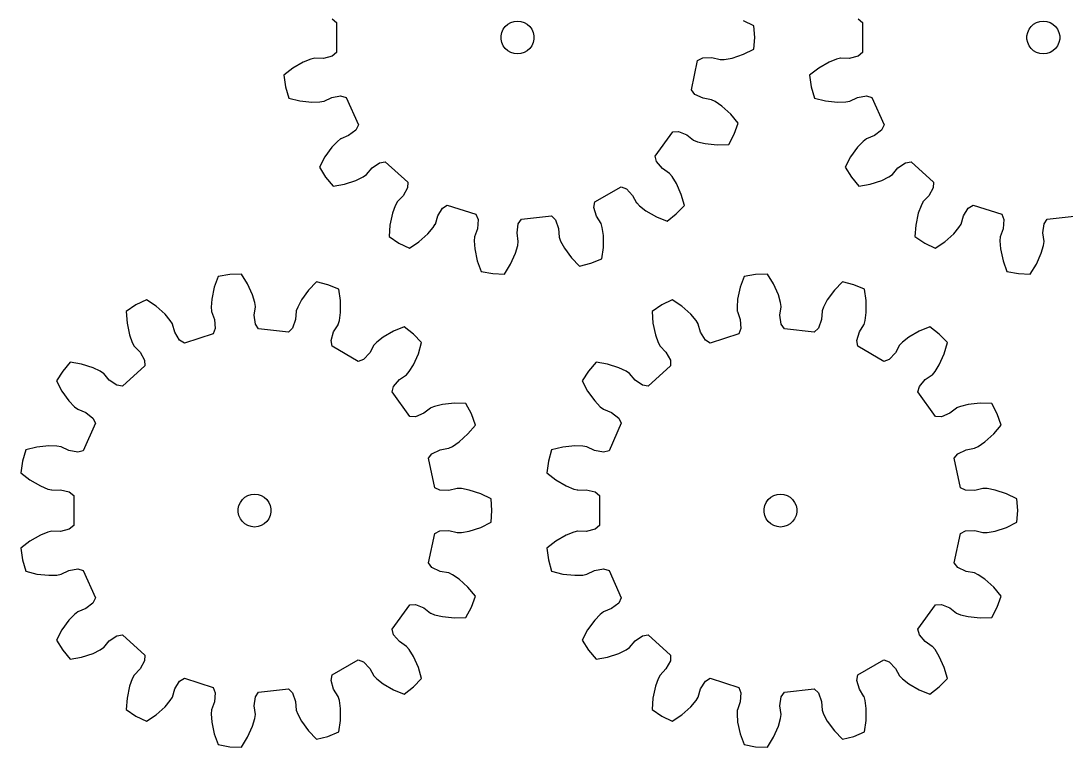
# Model space of a CAD drawing. Extents: x 0 to 187, y 0 to 216.
# Drawn here: x 0 to 95.3, y 0 to 66.2 of the extents above; entities that cross this region are included whole.
import ezdxf

# ---------------------------------------------------------------- set-up
doc = ezdxf.new("R2010")
doc.units = 0

msp = doc.modelspace()

# ---------------------------------------------------------------- linework, layer by layer
for p, q in [((28.4, 66.398), (28.802, 66.067)), ((28.802, 66.067), (28.802, 63.316)), ((44.189, 65.695), (44.422, 65.905)), ((44.422, 65.905), (44.694, 66.062)), ((44.694, 66.062), (44.992, 66.159)), ((44.992, 66.159), (45.304, 66.192)), ((45.304, 66.192), (45.616, 66.159)), ((45.616, 66.159), (45.914, 66.062)), ((45.914, 66.062), (46.186, 65.905)), ((46.186, 65.905), (46.419, 65.695)), ((66.874, 65.759), (65.93, 66.221)), ((76.366, 66.398), (76.768, 66.067)), ((76.768, 66.067), (76.768, 63.316)), ((92.155, 65.695), (92.388, 65.905)), ((92.388, 65.905), (92.66, 66.062)), ((92.66, 66.062), (92.958, 66.159)), ((92.958, 66.159), (93.27, 66.192)), ((93.27, 66.192), (93.582, 66.159)), ((93.582, 66.159), (93.88, 66.062)), ((93.88, 66.062), (94.152, 65.905)), ((94.152, 65.905), (94.385, 65.695)), ((43.812, 64.848), (43.877, 65.155)), ((43.812, 64.535), (43.812, 64.848)), ((43.877, 65.155), (44.005, 65.442)), ((44.005, 65.442), (44.189, 65.695)), ((46.419, 65.695), (46.603, 65.442)), ((46.603, 65.442), (46.731, 65.155)), ((46.731, 65.155), (46.796, 64.848)), ((46.796, 64.848), (46.796, 64.535)), ((66.949, 64.692), (66.874, 65.759)), ((91.778, 64.848), (91.844, 65.155)), ((91.778, 64.535), (91.778, 64.848)), ((91.844, 65.155), (91.971, 65.442)), ((91.971, 65.442), (92.155, 65.695)), ((94.385, 65.695), (94.569, 65.442)), ((94.569, 65.442), (94.697, 65.155)), ((94.697, 65.155), (94.762, 64.848)), ((94.762, 64.848), (94.762, 64.535)), ((43.877, 64.228), (43.812, 64.535)), ((44.005, 63.942), (43.877, 64.228)), ((44.189, 63.688), (44.005, 63.942)), ((46.603, 63.942), (46.419, 63.688)), ((46.731, 64.228), (46.603, 63.942)), ((46.796, 64.535), (46.731, 64.228)), ((66.874, 63.624), (66.949, 64.692)), ((91.844, 64.228), (91.778, 64.535)), ((91.971, 63.942), (91.844, 64.228)), ((92.155, 63.688), (91.971, 63.942)), ((94.569, 63.942), (94.385, 63.688)), ((94.697, 64.228), (94.569, 63.942)), ((94.762, 64.535), (94.697, 64.228)), ((28.4, 62.985), (27.592, 62.791)), ((28.802, 63.316), (28.4, 62.985)), ((44.422, 63.478), (44.189, 63.688)), ((44.694, 63.321), (44.422, 63.478)), ((44.992, 63.224), (44.694, 63.321)), ((45.304, 63.192), (44.992, 63.224)), ((45.616, 63.224), (45.304, 63.192)), ((45.914, 63.321), (45.616, 63.224)), ((46.186, 63.478), (45.914, 63.321)), ((46.419, 63.688), (46.186, 63.478)), ((64.886, 62.822), (65.93, 63.162)), ((65.93, 63.162), (66.874, 63.624)), ((76.366, 62.985), (75.558, 62.791)), ((76.768, 63.316), (76.366, 62.985)), ((92.388, 63.478), (92.155, 63.688)), ((92.66, 63.321), (92.388, 63.478)), ((92.958, 63.224), (92.66, 63.321)), ((93.27, 63.192), (92.958, 63.224)), ((93.582, 63.224), (93.27, 63.192)), ((93.88, 63.321), (93.582, 63.224)), ((94.152, 63.478), (93.88, 63.321)), ((94.385, 63.688), (94.152, 63.478)), ((25.761, 62.449), (24.811, 61.899)), ((26.443, 62.725), (25.761, 62.449)), ((26.806, 62.816), (26.443, 62.725)), ((26.818, 62.817), (26.806, 62.816)), ((27.592, 62.791), (26.818, 62.817)), ((61.16, 59.915), (61.732, 62.606)), ((61.732, 62.606), (62.194, 62.846)), ((62.194, 62.846), (63.024, 62.868)), ((63.024, 62.868), (63.776, 62.681)), ((63.776, 62.681), (63.788, 62.68)), ((63.788, 62.68), (64.162, 62.693)), ((64.162, 62.693), (64.886, 62.822)), ((73.727, 62.449), (72.777, 61.899)), ((74.409, 62.725), (73.727, 62.449)), ((74.772, 62.816), (74.409, 62.725)), ((74.784, 62.817), (74.772, 62.816)), ((75.558, 62.791), (74.784, 62.817)), ((24.811, 61.899), (23.983, 61.251)), ((23.983, 61.251), (24.132, 60.191)), ((72.777, 61.899), (71.949, 61.251)), ((71.949, 61.251), (72.098, 60.191)), ((24.132, 60.191), (24.427, 59.163)), ((72.098, 60.191), (72.393, 59.163)), ((24.427, 59.163), (25.447, 58.907)), ((27.654, 58.885), (28.35, 59.224)), ((28.35, 59.224), (29.167, 59.375)), ((29.167, 59.375), (29.669, 59.236)), ((29.669, 59.236), (30.788, 56.723)), ((61.484, 59.508), (61.16, 59.915)), ((62.234, 59.15), (61.484, 59.508)), ((62.997, 59.015), (62.234, 59.15)), ((72.393, 59.163), (73.413, 58.907)), ((75.62, 58.885), (76.316, 59.224)), ((76.316, 59.224), (77.133, 59.375)), ((77.133, 59.375), (77.635, 59.236)), ((77.635, 59.236), (78.754, 56.723)), ((25.447, 58.907), (26.538, 58.791)), ((26.538, 58.791), (27.274, 58.816)), ((27.274, 58.816), (27.642, 58.881)), ((27.642, 58.881), (27.654, 58.885)), ((63.008, 59.011), (62.997, 59.015)), ((63.344, 58.847), (63.008, 59.011)), ((63.954, 58.435), (63.344, 58.847)), ((64.769, 57.7), (63.954, 58.435)), ((73.413, 58.907), (74.505, 58.791)), ((74.505, 58.791), (75.24, 58.816)), ((75.24, 58.816), (75.608, 58.881)), ((75.608, 58.881), (75.62, 58.885)), ((65.444, 56.893), (64.769, 57.7)), ((30.555, 56.257), (29.896, 55.751)), ((30.788, 56.723), (30.555, 56.257)), ((65.078, 55.888), (65.444, 56.893)), ((78.521, 56.257), (77.862, 55.751)), ((78.754, 56.723), (78.521, 56.257)), ((29.168, 55.454), (28.873, 55.224)), ((29.178, 55.46), (29.168, 55.454)), ((29.896, 55.751), (29.178, 55.46)), ((57.846, 53.879), (59.463, 56.105)), ((59.463, 56.105), (59.983, 56.136)), ((59.983, 56.136), (60.751, 55.818)), ((60.751, 55.818), (61.362, 55.342)), ((61.362, 55.342), (61.372, 55.336)), ((61.372, 55.336), (61.719, 55.196)), ((64.575, 54.943), (65.078, 55.888)), ((77.134, 55.454), (76.839, 55.224)), ((77.144, 55.46), (77.134, 55.454)), ((77.862, 55.751), (77.144, 55.46)), ((28.363, 54.694), (27.719, 53.805)), ((28.873, 55.224), (28.363, 54.694)), ((61.719, 55.196), (62.433, 55.019)), ((62.433, 55.019), (63.524, 54.905)), ((63.524, 54.905), (64.575, 54.943)), ((76.329, 54.694), (75.685, 53.805)), ((76.839, 55.224), (76.329, 54.694)), ((27.719, 53.805), (27.226, 52.876)), ((57.977, 53.375), (57.846, 53.879)), ((75.685, 53.805), (75.192, 52.876)), ((27.226, 52.876), (27.793, 51.969)), ((31.541, 52.208), (32.04, 52.801)), ((32.04, 52.801), (32.725, 53.271)), ((32.725, 53.271), (33.24, 53.349)), ((33.24, 53.349), (35.284, 51.508)), ((58.516, 52.743), (57.977, 53.375)), ((59.158, 52.309), (58.516, 52.743)), ((75.192, 52.876), (75.759, 51.969)), ((79.507, 52.208), (80.006, 52.801)), ((80.006, 52.801), (80.691, 53.271)), ((80.691, 53.271), (81.206, 53.349)), ((81.206, 53.349), (83.25, 51.508)), ((27.793, 51.969), (28.481, 51.149)), ((29.517, 51.331), (30.561, 51.669)), ((30.561, 51.669), (31.222, 51.991)), ((31.222, 51.991), (31.532, 52.199)), ((31.532, 52.199), (31.541, 52.208)), ((35.284, 51.508), (35.261, 50.988)), ((59.167, 52.301), (59.158, 52.309)), ((59.407, 52.014), (59.167, 52.301)), ((59.796, 51.39), (59.407, 52.014)), ((75.759, 51.969), (76.447, 51.149)), ((77.483, 51.331), (78.527, 51.669)), ((78.527, 51.669), (79.188, 51.991)), ((79.188, 51.991), (79.498, 52.199)), ((79.498, 52.199), (79.507, 52.208)), ((83.25, 51.508), (83.227, 50.988)), ((28.481, 51.149), (29.517, 51.331)), ((35.261, 50.988), (34.865, 50.257)), ((52.364, 49.712), (54.746, 51.088)), ((54.746, 51.088), (55.234, 50.905)), ((55.234, 50.905), (55.806, 50.303)), ((60.242, 50.387), (59.796, 51.39)), ((76.447, 51.149), (77.483, 51.331)), ((83.227, 50.988), (82.831, 50.257)), ((34.32, 49.689), (34.145, 49.359)), ((34.327, 49.699), (34.32, 49.689)), ((34.865, 50.257), (34.327, 49.699)), ((52.278, 49.199), (52.364, 49.712)), ((55.806, 50.303), (56.17, 49.619)), ((56.17, 49.619), (56.178, 49.609)), ((56.178, 49.609), (56.438, 49.34)), ((60.531, 49.376), (60.242, 50.387)), ((82.286, 49.689), (82.111, 49.359)), ((82.293, 49.699), (82.286, 49.689)), ((82.831, 50.257), (82.293, 49.699)), ((33.894, 48.668), (33.667, 47.594)), ((34.145, 49.359), (33.894, 48.668)), ((38.023, 48.434), (38.458, 49.142)), ((38.458, 49.142), (38.896, 49.422)), ((38.896, 49.422), (41.513, 48.572)), ((52.514, 48.402), (52.278, 49.199)), ((56.438, 49.34), (57.018, 48.888)), ((57.018, 48.888), (57.969, 48.34)), ((59.787, 48.606), (60.531, 49.376)), ((81.86, 48.668), (81.633, 47.594)), ((82.111, 49.359), (81.86, 48.668)), ((85.989, 48.434), (86.424, 49.142)), ((86.424, 49.142), (86.862, 49.422)), ((86.862, 49.422), (89.479, 48.572)), ((37.605, 47.361), (37.804, 47.678)), ((37.804, 47.678), (37.809, 47.689)), ((37.809, 47.689), (38.023, 48.434)), ((41.513, 48.572), (41.703, 48.087)), ((41.703, 48.087), (41.638, 47.259)), ((45.265, 46.878), (45.374, 47.702)), ((45.374, 47.702), (45.661, 48.136)), ((45.661, 48.136), (48.397, 48.424)), ((48.397, 48.424), (48.768, 48.058)), ((48.768, 48.058), (49.046, 47.275)), ((52.924, 47.745), (52.514, 48.402)), ((52.929, 47.734), (52.924, 47.745)), ((53.032, 47.374), (52.929, 47.734)), ((57.969, 48.34), (58.944, 47.947)), ((58.944, 47.947), (59.787, 48.606)), ((85.572, 47.361), (85.77, 47.678)), ((85.77, 47.678), (85.775, 47.689)), ((85.775, 47.689), (85.989, 48.434)), ((89.479, 48.572), (89.669, 48.087)), ((89.669, 48.087), (89.604, 47.259)), ((93.231, 46.878), (93.34, 47.702)), ((93.34, 47.702), (93.627, 48.136)), ((93.627, 48.136), (96.363, 48.424)), ((33.667, 47.594), (33.594, 46.545)), ((36.316, 46.064), (37.132, 46.798)), ((37.132, 46.798), (37.605, 47.361)), ((41.638, 47.259), (41.374, 46.531)), ((45.372, 46.11), (45.265, 46.878)), ((49.046, 47.275), (49.1, 46.502)), ((53.133, 46.645), (53.032, 47.374)), ((81.633, 47.594), (81.56, 46.545)), ((84.282, 46.064), (85.098, 46.798)), ((85.098, 46.798), (85.572, 47.361)), ((89.604, 47.259), (89.34, 46.531)), ((93.338, 46.11), (93.231, 46.878)), ((33.594, 46.545), (34.481, 45.946)), ((34.481, 45.946), (35.443, 45.477)), ((35.443, 45.477), (36.316, 46.064)), ((41.371, 46.519), (41.346, 46.146)), ((41.346, 46.146), (41.398, 45.412)), ((41.374, 46.531), (41.371, 46.519)), ((45.32, 45.728), (45.372, 46.098)), ((45.372, 46.098), (45.372, 46.11)), ((49.1, 46.502), (49.103, 46.49)), ((49.103, 46.49), (49.231, 46.139)), ((49.231, 46.139), (49.577, 45.49)), ((53.132, 45.548), (53.133, 46.645)), ((81.56, 46.545), (82.448, 45.946)), ((82.448, 45.946), (83.409, 45.477)), ((83.409, 45.477), (84.282, 46.064)), ((89.338, 46.519), (89.312, 46.146)), ((89.312, 46.146), (89.364, 45.412)), ((89.34, 46.531), (89.338, 46.519)), ((93.286, 45.728), (93.338, 46.098)), ((93.338, 46.098), (93.338, 46.11)), ((41.398, 45.412), (41.627, 44.339)), ((44.669, 44.019), (45.116, 45.021)), ((45.116, 45.021), (45.32, 45.728)), ((49.577, 45.49), (50.223, 44.603)), ((52.985, 44.507), (53.132, 45.548)), ((89.364, 45.412), (89.593, 44.339)), ((92.635, 44.019), (93.083, 45.021)), ((93.083, 45.021), (93.286, 45.728)), ((41.627, 44.339), (41.988, 43.351)), ((44.111, 43.128), (44.669, 44.019)), ((50.223, 44.603), (50.954, 43.847)), ((50.954, 43.847), (51.993, 44.106)), ((51.993, 44.106), (52.985, 44.507)), ((89.593, 44.339), (89.954, 43.351)), ((92.077, 43.128), (92.635, 44.019)), ((19.058, 43.09), (18.005, 42.905)), ((20.128, 43.128), (19.058, 43.09)), ((20.686, 42.236), (20.128, 43.128)), ((41.988, 43.351), (43.042, 43.165)), ((43.042, 43.165), (44.111, 43.128)), ((67.025, 43.09), (65.971, 42.905)), ((68.094, 43.128), (67.025, 43.09)), ((68.652, 42.236), (68.094, 43.128)), ((89.954, 43.351), (91.008, 43.165)), ((91.008, 43.165), (92.077, 43.128)), ((18.005, 42.905), (17.644, 41.917)), ((21.133, 41.234), (20.686, 42.236)), ((26.971, 42.408), (26.24, 41.653)), ((28.01, 42.15), (26.971, 42.408)), ((29.002, 41.749), (28.01, 42.15)), ((65.971, 42.905), (65.61, 41.917)), ((69.1, 41.234), (68.652, 42.236)), ((74.937, 42.408), (74.206, 41.653)), ((75.976, 42.15), (74.937, 42.408)), ((76.968, 41.749), (75.976, 42.15)), ((17.644, 41.917), (17.415, 40.843)), ((21.337, 40.527), (21.133, 41.234)), ((26.24, 41.653), (25.594, 40.765)), ((29.149, 40.707), (29.002, 41.749)), ((65.61, 41.917), (65.381, 40.843)), ((69.303, 40.527), (69.1, 41.234)), ((74.206, 41.653), (73.56, 40.765)), ((77.115, 40.707), (76.968, 41.749)), ((10.498, 40.309), (9.611, 39.711)), ((11.46, 40.778), (10.498, 40.309)), ((12.333, 40.191), (11.46, 40.778)), ((13.149, 39.457), (12.333, 40.191)), ((17.415, 40.843), (17.363, 40.11)), ((17.363, 40.11), (17.388, 39.737)), ((21.282, 39.378), (21.389, 40.145)), ((21.389, 40.157), (21.337, 40.527)), ((21.389, 40.145), (21.389, 40.157)), ((25.248, 40.116), (25.12, 39.765)), ((25.594, 40.765), (25.248, 40.116)), ((29.15, 39.61), (29.149, 40.707)), ((58.465, 40.309), (57.577, 39.711)), ((59.426, 40.778), (58.465, 40.309)), ((60.299, 40.191), (59.426, 40.778)), ((61.115, 39.457), (60.299, 40.191)), ((65.381, 40.843), (65.329, 40.11)), ((65.329, 40.11), (65.354, 39.737)), ((69.248, 39.378), (69.355, 40.145)), ((69.355, 40.157), (69.303, 40.527)), ((69.355, 40.145), (69.355, 40.157)), ((73.214, 40.116), (73.086, 39.765)), ((73.56, 40.765), (73.214, 40.116)), ((77.116, 39.61), (77.115, 40.707)), ((9.611, 39.711), (9.684, 38.661)), ((13.622, 38.894), (13.149, 39.457)), ((17.388, 39.737), (17.391, 39.725)), ((17.391, 39.725), (17.655, 38.996)), ((21.391, 38.554), (21.282, 39.378)), ((25.117, 39.753), (25.063, 38.98)), ((25.12, 39.765), (25.117, 39.753)), ((29.049, 38.881), (29.15, 39.61)), ((57.577, 39.711), (57.65, 38.661)), ((61.589, 38.894), (61.115, 39.457)), ((65.354, 39.737), (65.357, 39.725)), ((65.357, 39.725), (65.621, 38.996)), ((69.357, 38.554), (69.248, 39.378)), ((73.083, 39.753), (73.029, 38.98)), ((73.086, 39.765), (73.083, 39.753)), ((77.015, 38.881), (77.116, 39.61)), ((9.684, 38.661), (9.911, 37.588)), ((13.821, 38.577), (13.622, 38.894)), ((13.826, 38.566), (13.821, 38.577)), ((14.04, 37.822), (13.826, 38.566)), ((17.72, 38.168), (17.53, 37.683)), ((17.655, 38.996), (17.72, 38.168)), ((21.678, 38.119), (21.391, 38.554)), ((24.785, 38.197), (24.414, 37.832)), ((25.063, 38.98), (24.785, 38.197)), ((28.531, 37.853), (28.941, 38.511)), ((28.941, 38.511), (28.946, 38.522)), ((28.946, 38.522), (29.049, 38.881)), ((34.961, 38.308), (33.986, 37.915)), ((35.804, 37.649), (34.961, 38.308)), ((57.65, 38.661), (57.877, 37.588)), ((61.787, 38.577), (61.589, 38.894)), ((61.792, 38.566), (61.787, 38.577)), ((62.006, 37.822), (61.792, 38.566)), ((65.686, 38.168), (65.496, 37.683)), ((65.621, 38.996), (65.686, 38.168)), ((69.644, 38.119), (69.357, 38.554)), ((72.751, 38.197), (72.38, 37.832)), ((73.029, 38.98), (72.751, 38.197)), ((76.497, 37.853), (76.907, 38.511)), ((76.907, 38.511), (76.912, 38.522)), ((76.912, 38.522), (77.015, 38.881)), ((82.927, 38.308), (81.952, 37.915)), ((83.77, 37.649), (82.927, 38.308)), ((9.911, 37.588), (10.162, 36.896)), ((14.474, 37.113), (14.04, 37.822)), ((17.53, 37.683), (14.913, 36.833)), ((24.414, 37.832), (21.678, 38.119)), ((28.295, 37.056), (28.531, 37.853)), ((33.035, 37.367), (32.455, 36.915)), ((33.986, 37.915), (33.035, 37.367)), ((36.548, 36.88), (35.804, 37.649)), ((57.877, 37.588), (58.128, 36.896)), ((62.441, 37.113), (62.006, 37.822)), ((65.496, 37.683), (62.879, 36.833)), ((72.38, 37.832), (69.644, 38.119)), ((76.261, 37.056), (76.497, 37.853)), ((81.001, 37.367), (80.421, 36.915)), ((81.952, 37.915), (81.001, 37.367)), ((84.514, 36.88), (83.77, 37.649)), ((10.162, 36.896), (10.337, 36.566)), ((10.337, 36.566), (10.344, 36.556)), ((10.344, 36.556), (10.882, 35.998)), ((14.913, 36.833), (14.474, 37.113)), ((28.381, 36.543), (28.295, 37.056)), ((30.763, 35.167), (28.381, 36.543)), ((32.187, 36.636), (31.823, 35.953)), ((32.195, 36.646), (32.187, 36.636)), ((32.455, 36.915), (32.195, 36.646)), ((36.259, 35.868), (36.548, 36.88)), ((58.128, 36.896), (58.303, 36.566)), ((58.303, 36.566), (58.31, 36.556)), ((58.31, 36.556), (58.848, 35.998)), ((62.879, 36.833), (62.441, 37.113)), ((76.347, 36.543), (76.261, 37.056)), ((78.73, 35.167), (76.347, 36.543)), ((80.153, 36.636), (79.789, 35.953)), ((80.161, 36.646), (80.153, 36.636)), ((80.421, 36.915), (80.161, 36.646)), ((84.225, 35.868), (84.514, 36.88)), ((10.882, 35.998), (11.278, 35.268)), ((31.251, 35.35), (30.763, 35.167)), ((31.823, 35.953), (31.251, 35.35)), ((35.813, 34.865), (36.259, 35.868)), ((58.848, 35.998), (59.244, 35.268)), ((79.217, 35.35), (78.73, 35.167)), ((79.789, 35.953), (79.217, 35.35)), ((83.78, 34.865), (84.225, 35.868)), ((4.498, 35.106), (3.81, 34.286)), ((5.533, 34.925), (4.498, 35.106)), ((6.578, 34.587), (5.533, 34.925)), ((7.239, 34.265), (6.578, 34.587)), ((11.301, 34.748), (9.257, 32.907)), ((11.278, 35.268), (11.301, 34.748)), ((35.424, 34.241), (35.813, 34.865)), ((52.464, 35.106), (51.776, 34.286)), ((53.5, 34.925), (52.464, 35.106)), ((54.544, 34.587), (53.5, 34.925)), ((55.205, 34.265), (54.544, 34.587)), ((59.267, 34.748), (57.223, 32.907)), ((59.244, 35.268), (59.267, 34.748)), ((83.39, 34.241), (83.78, 34.865)), ((3.81, 34.286), (3.243, 33.379)), ((3.243, 33.379), (3.736, 32.45)), ((7.549, 34.056), (7.239, 34.265)), ((7.558, 34.048), (7.549, 34.056)), ((8.057, 33.455), (7.558, 34.048)), ((8.742, 32.984), (8.057, 33.455)), ((33.994, 32.88), (34.533, 33.512)), ((34.533, 33.512), (35.175, 33.946)), ((35.175, 33.946), (35.184, 33.954)), ((35.184, 33.954), (35.424, 34.241)), ((51.776, 34.286), (51.209, 33.379)), ((51.209, 33.379), (51.702, 32.45)), ((55.515, 34.056), (55.205, 34.265)), ((55.524, 34.048), (55.515, 34.056)), ((56.023, 33.455), (55.524, 34.048)), ((56.708, 32.984), (56.023, 33.455)), ((81.96, 32.88), (82.499, 33.512)), ((82.499, 33.512), (83.141, 33.946)), ((83.141, 33.946), (83.15, 33.954)), ((83.15, 33.954), (83.39, 34.241)), ((3.736, 32.45), (4.38, 31.561)), ((9.257, 32.907), (8.742, 32.984)), ((33.863, 32.377), (33.994, 32.88)), ((51.702, 32.45), (52.346, 31.561)), ((57.223, 32.907), (56.708, 32.984)), ((81.829, 32.377), (81.96, 32.88)), ((4.38, 31.561), (4.89, 31.032)), ((35.48, 30.151), (33.863, 32.377)), ((52.346, 31.561), (52.856, 31.032)), ((83.446, 30.151), (81.829, 32.377)), ((4.89, 31.032), (5.185, 30.801)), ((5.185, 30.801), (5.195, 30.795)), ((5.195, 30.795), (5.913, 30.504)), ((37.378, 30.914), (36.768, 30.437)), ((37.389, 30.92), (37.378, 30.914)), ((37.736, 31.059), (37.389, 30.92)), ((38.45, 31.237), (37.736, 31.059)), ((39.541, 31.35), (38.45, 31.237)), ((40.592, 31.312), (39.541, 31.35)), ((41.095, 30.368), (40.592, 31.312)), ((52.856, 31.032), (53.151, 30.801)), ((53.151, 30.801), (53.161, 30.795)), ((53.161, 30.795), (53.879, 30.504)), ((85.345, 30.914), (84.734, 30.437)), ((85.355, 30.92), (85.345, 30.914)), ((85.702, 31.059), (85.355, 30.92)), ((86.416, 31.237), (85.702, 31.059)), ((87.507, 31.35), (86.416, 31.237)), ((88.558, 31.312), (87.507, 31.35)), ((89.061, 30.368), (88.558, 31.312)), ((5.913, 30.504), (6.572, 29.998)), ((6.572, 29.998), (6.805, 29.533)), ((36, 30.119), (35.48, 30.151)), ((36.768, 30.437), (36, 30.119)), ((41.461, 29.362), (41.095, 30.368)), ((53.879, 30.504), (54.538, 29.998)), ((54.538, 29.998), (54.771, 29.533)), ((83.966, 30.119), (83.446, 30.151)), ((84.734, 30.437), (83.966, 30.119)), ((89.427, 29.362), (89.061, 30.368)), ((6.805, 29.533), (5.686, 27.019)), ((40.786, 28.556), (41.461, 29.362)), ((54.771, 29.533), (53.652, 27.019)), ((88.752, 28.556), (89.427, 29.362)), ((39.361, 27.409), (39.971, 27.821)), ((39.971, 27.821), (40.786, 28.556)), ((87.327, 27.409), (87.937, 27.821)), ((87.937, 27.821), (88.752, 28.556)), ((0.444, 27.093), (0.149, 26.064)), ((1.464, 27.348), (0.444, 27.093)), ((2.555, 27.464), (1.464, 27.348)), ((3.291, 27.439), (2.555, 27.464)), ((3.659, 27.374), (3.291, 27.439)), ((3.67, 27.371), (3.659, 27.374)), ((4.367, 27.032), (3.67, 27.371)), ((5.184, 26.88), (4.367, 27.032)), ((5.686, 27.019), (5.184, 26.88)), ((37.176, 26.34), (37.501, 26.748)), ((37.501, 26.748), (38.251, 27.105)), ((38.251, 27.105), (39.014, 27.241)), ((39.014, 27.241), (39.025, 27.244)), ((39.025, 27.244), (39.361, 27.409)), ((48.41, 27.093), (48.115, 26.064)), ((49.43, 27.348), (48.41, 27.093)), ((50.521, 27.464), (49.43, 27.348)), ((51.257, 27.439), (50.521, 27.464)), ((51.625, 27.374), (51.257, 27.439)), ((51.637, 27.371), (51.625, 27.374)), ((52.333, 27.032), (51.637, 27.371)), ((53.15, 26.88), (52.333, 27.032)), ((53.652, 27.019), (53.15, 26.88)), ((85.143, 26.34), (85.467, 26.748)), ((85.467, 26.748), (86.217, 27.105)), ((86.217, 27.105), (86.98, 27.241)), ((86.98, 27.241), (86.991, 27.244)), ((86.991, 27.244), (87.327, 27.409)), ((0.149, 26.064), (0, 25.004)), ((37.749, 23.649), (37.176, 26.34)), ((48.115, 26.064), (47.966, 25.004)), ((85.715, 23.649), (85.143, 26.34)), ((0, 25.004), (0.828, 24.356)), ((47.966, 25.004), (48.794, 24.356)), ((0.828, 24.356), (1.778, 23.806)), ((48.794, 24.356), (49.744, 23.806)), ((1.778, 23.806), (2.46, 23.53)), ((2.46, 23.53), (2.823, 23.439)), ((2.823, 23.439), (2.835, 23.438)), ((2.835, 23.438), (3.609, 23.464)), ((3.609, 23.464), (4.417, 23.27)), ((4.417, 23.27), (4.819, 22.94)), ((4.819, 22.94), (4.819, 20.188)), ((20.439, 22.777), (20.711, 22.934)), ((20.711, 22.934), (21.009, 23.031)), ((21.009, 23.031), (21.321, 23.064)), ((21.321, 23.064), (21.633, 23.031)), ((21.633, 23.031), (21.931, 22.934)), ((21.931, 22.934), (22.203, 22.777)), ((38.21, 23.409), (37.749, 23.649)), ((39.041, 23.387), (38.21, 23.409)), ((39.793, 23.574), (39.041, 23.387)), ((39.805, 23.575), (39.793, 23.574)), ((40.179, 23.562), (39.805, 23.575)), ((40.903, 23.433), (40.179, 23.562)), ((41.947, 23.093), (40.903, 23.433)), ((42.891, 22.631), (41.947, 23.093)), ((49.744, 23.806), (50.426, 23.53)), ((50.426, 23.53), (50.789, 23.439)), ((50.789, 23.439), (50.801, 23.438)), ((50.801, 23.438), (51.575, 23.464)), ((51.575, 23.464), (52.383, 23.27)), ((52.383, 23.27), (52.785, 22.94)), ((52.785, 22.94), (52.785, 20.188)), ((68.405, 22.777), (68.677, 22.934)), ((68.677, 22.934), (68.975, 23.031)), ((68.975, 23.031), (69.287, 23.064)), ((69.287, 23.064), (69.599, 23.031)), ((69.599, 23.031), (69.897, 22.934)), ((69.897, 22.934), (70.169, 22.777)), ((86.177, 23.409), (85.715, 23.649)), ((87.007, 23.387), (86.177, 23.409)), ((87.759, 23.574), (87.007, 23.387)), ((87.771, 23.575), (87.759, 23.574)), ((88.145, 23.562), (87.771, 23.575)), ((88.869, 23.433), (88.145, 23.562)), ((89.913, 23.093), (88.869, 23.433)), ((90.857, 22.631), (89.913, 23.093)), ((19.829, 21.721), (19.894, 22.027)), ((19.894, 22.027), (20.022, 22.314)), ((20.022, 22.314), (20.206, 22.568)), ((20.206, 22.568), (20.439, 22.777)), ((22.203, 22.777), (22.436, 22.568)), ((22.436, 22.568), (22.62, 22.314)), ((22.62, 22.314), (22.748, 22.027)), ((22.748, 22.027), (22.813, 21.721)), ((42.966, 21.564), (42.891, 22.631)), ((67.795, 21.721), (67.86, 22.027)), ((67.86, 22.027), (67.988, 22.314)), ((67.988, 22.314), (68.172, 22.568)), ((68.172, 22.568), (68.405, 22.777)), ((70.169, 22.777), (70.402, 22.568)), ((70.402, 22.568), (70.586, 22.314)), ((70.586, 22.314), (70.714, 22.027)), ((70.714, 22.027), (70.779, 21.721)), ((90.932, 21.564), (90.857, 22.631)), ((19.829, 21.407), (19.829, 21.721)), ((19.894, 21.1), (19.829, 21.407)), ((20.022, 20.814), (19.894, 21.1)), ((22.748, 21.1), (22.62, 20.814)), ((22.813, 21.407), (22.748, 21.1)), ((22.813, 21.721), (22.813, 21.407)), ((42.891, 20.496), (42.966, 21.564)), ((67.795, 21.407), (67.795, 21.721)), ((67.86, 21.1), (67.795, 21.407)), ((67.988, 20.814), (67.86, 21.1)), ((70.714, 21.1), (70.586, 20.814)), ((70.779, 21.407), (70.714, 21.1)), ((70.779, 21.721), (70.779, 21.407)), ((90.857, 20.496), (90.932, 21.564)), ((4.819, 20.188), (4.417, 19.857)), ((20.206, 20.56), (20.022, 20.814)), ((20.439, 20.35), (20.206, 20.56)), ((20.711, 20.194), (20.439, 20.35)), ((21.009, 20.097), (20.711, 20.194)), ((21.321, 20.064), (21.009, 20.097)), ((21.633, 20.097), (21.321, 20.064)), ((21.931, 20.194), (21.633, 20.097)), ((22.203, 20.35), (21.931, 20.194)), ((22.436, 20.56), (22.203, 20.35)), ((22.62, 20.814), (22.436, 20.56)), ((40.903, 19.694), (41.947, 20.034)), ((41.947, 20.034), (42.891, 20.496)), ((52.785, 20.188), (52.383, 19.857)), ((68.172, 20.56), (67.988, 20.814)), ((68.405, 20.35), (68.172, 20.56)), ((68.677, 20.194), (68.405, 20.35)), ((68.975, 20.097), (68.677, 20.194)), ((69.287, 20.064), (68.975, 20.097)), ((69.599, 20.097), (69.287, 20.064)), ((69.897, 20.194), (69.599, 20.097)), ((70.169, 20.35), (69.897, 20.194)), ((70.402, 20.56), (70.169, 20.35)), ((70.586, 20.814), (70.402, 20.56)), ((88.869, 19.694), (89.913, 20.034)), ((89.913, 20.034), (90.857, 20.496)), ((1.778, 19.321), (0.828, 18.772)), ((2.46, 19.597), (1.778, 19.321)), ((2.823, 19.688), (2.46, 19.597)), ((2.835, 19.69), (2.823, 19.688)), ((3.609, 19.663), (2.835, 19.69)), ((4.417, 19.857), (3.609, 19.663)), ((37.176, 16.787), (37.749, 19.479)), ((37.749, 19.479), (38.21, 19.718)), ((38.21, 19.718), (39.041, 19.74)), ((39.041, 19.74), (39.793, 19.554)), ((39.793, 19.554), (39.805, 19.552)), ((39.805, 19.552), (40.179, 19.566)), ((40.179, 19.566), (40.903, 19.694)), ((49.744, 19.321), (48.794, 18.772)), ((50.426, 19.597), (49.744, 19.321)), ((50.789, 19.688), (50.426, 19.597)), ((50.801, 19.69), (50.789, 19.688)), ((51.575, 19.663), (50.801, 19.69)), ((52.383, 19.857), (51.575, 19.663)), ((85.143, 16.787), (85.715, 19.479)), ((85.715, 19.479), (86.177, 19.718)), ((86.177, 19.718), (87.007, 19.74)), ((87.007, 19.74), (87.759, 19.554)), ((87.759, 19.554), (87.771, 19.552)), ((87.771, 19.552), (88.145, 19.566)), ((88.145, 19.566), (88.869, 19.694)), ((0.828, 18.772), (0, 18.123)), ((0, 18.123), (0.149, 17.064)), ((48.794, 18.772), (47.966, 18.123)), ((47.966, 18.123), (48.115, 17.064)), ((0.149, 17.064), (0.444, 16.035)), ((4.367, 16.096), (5.184, 16.247)), ((5.184, 16.247), (5.686, 16.109)), ((37.501, 16.38), (37.176, 16.787)), ((38.251, 16.022), (37.501, 16.38)), ((48.115, 17.064), (48.41, 16.035)), ((52.333, 16.096), (53.15, 16.247)), ((53.15, 16.247), (53.652, 16.109)), ((85.467, 16.38), (85.143, 16.787)), ((86.217, 16.022), (85.467, 16.38)), ((0.444, 16.035), (1.464, 15.78)), ((1.464, 15.78), (2.555, 15.664)), ((2.555, 15.664), (3.291, 15.689)), ((3.291, 15.689), (3.659, 15.753)), ((3.659, 15.753), (3.67, 15.757)), ((3.67, 15.757), (4.367, 16.096)), ((5.686, 16.109), (6.805, 13.595)), ((39.014, 15.887), (38.251, 16.022)), ((39.025, 15.883), (39.014, 15.887)), ((39.361, 15.719), (39.025, 15.883)), ((39.971, 15.307), (39.361, 15.719)), ((40.786, 14.572), (39.971, 15.307)), ((48.41, 16.035), (49.43, 15.78)), ((49.43, 15.78), (50.521, 15.664)), ((50.521, 15.664), (51.257, 15.689)), ((51.257, 15.689), (51.625, 15.753)), ((51.625, 15.753), (51.637, 15.757)), ((51.637, 15.757), (52.333, 16.096)), ((53.652, 16.109), (54.771, 13.595)), ((86.98, 15.887), (86.217, 16.022)), ((86.991, 15.883), (86.98, 15.887)), ((87.327, 15.719), (86.991, 15.883)), ((87.937, 15.307), (87.327, 15.719)), ((88.752, 14.572), (87.937, 15.307)), ((41.461, 13.766), (40.786, 14.572)), ((89.427, 13.766), (88.752, 14.572)), ((6.805, 13.595), (6.572, 13.129)), ((41.095, 12.76), (41.461, 13.766)), ((54.771, 13.595), (54.538, 13.129)), ((89.061, 12.76), (89.427, 13.766)), ((5.913, 12.623), (5.195, 12.333)), ((6.572, 13.129), (5.913, 12.623)), ((33.863, 10.751), (35.48, 12.977)), ((35.48, 12.977), (36, 13.008)), ((36, 13.008), (36.768, 12.691)), ((36.768, 12.691), (37.378, 12.214)), ((40.592, 11.815), (41.095, 12.76)), ((53.879, 12.623), (53.161, 12.333)), ((54.538, 13.129), (53.879, 12.623)), ((81.829, 10.751), (83.446, 12.977)), ((83.446, 12.977), (83.966, 13.008)), ((83.966, 13.008), (84.734, 12.691)), ((84.734, 12.691), (85.345, 12.214)), ((88.558, 11.815), (89.061, 12.76)), ((4.38, 11.566), (3.736, 10.678)), ((4.89, 12.096), (4.38, 11.566)), ((5.185, 12.326), (4.89, 12.096)), ((5.195, 12.333), (5.185, 12.326)), ((37.378, 12.214), (37.389, 12.208)), ((37.389, 12.208), (37.736, 12.068)), ((37.736, 12.068), (38.45, 11.891)), ((38.45, 11.891), (39.541, 11.777)), ((39.541, 11.777), (40.592, 11.815)), ((52.346, 11.566), (51.702, 10.678)), ((52.856, 12.096), (52.346, 11.566)), ((53.151, 12.326), (52.856, 12.096)), ((53.161, 12.333), (53.151, 12.326)), ((85.345, 12.214), (85.355, 12.208)), ((85.355, 12.208), (85.702, 12.068)), ((85.702, 12.068), (86.416, 11.891)), ((86.416, 11.891), (87.507, 11.777)), ((87.507, 11.777), (88.558, 11.815)), ((3.736, 10.678), (3.243, 9.749)), ((33.994, 10.247), (33.863, 10.751)), ((51.702, 10.678), (51.209, 9.749)), ((81.96, 10.247), (81.829, 10.751)), ((3.243, 9.749), (3.81, 8.841)), ((7.558, 9.08), (8.057, 9.673)), ((8.057, 9.673), (8.742, 10.143)), ((8.742, 10.143), (9.257, 10.221)), ((9.257, 10.221), (11.301, 8.38)), ((34.533, 9.615), (33.994, 10.247)), ((35.175, 9.181), (34.533, 9.615)), ((51.209, 9.749), (51.776, 8.841)), ((55.524, 9.08), (56.023, 9.673)), ((56.023, 9.673), (56.708, 10.143)), ((56.708, 10.143), (57.223, 10.221)), ((57.223, 10.221), (59.267, 8.38)), ((82.499, 9.615), (81.96, 10.247)), ((83.141, 9.181), (82.499, 9.615)), ((3.81, 8.841), (4.498, 8.021)), ((6.578, 8.541), (7.239, 8.863)), ((7.239, 8.863), (7.549, 9.072)), ((7.549, 9.072), (7.558, 9.08)), ((35.184, 9.173), (35.175, 9.181)), ((35.424, 8.887), (35.184, 9.173)), ((35.813, 8.262), (35.424, 8.887)), ((51.776, 8.841), (52.464, 8.021)), ((54.544, 8.541), (55.205, 8.863)), ((55.205, 8.863), (55.515, 9.072)), ((55.515, 9.072), (55.524, 9.08)), ((83.15, 9.173), (83.141, 9.181)), ((83.39, 8.887), (83.15, 9.173)), ((83.78, 8.262), (83.39, 8.887)), ((4.498, 8.021), (5.533, 8.203)), ((5.533, 8.203), (6.578, 8.541)), ((11.278, 7.86), (10.882, 7.129)), ((11.301, 8.38), (11.278, 7.86)), ((28.381, 6.585), (30.763, 7.96)), ((30.763, 7.96), (31.251, 7.778)), ((31.251, 7.778), (31.823, 7.175)), ((36.259, 7.259), (35.813, 8.262)), ((52.464, 8.021), (53.5, 8.203)), ((53.5, 8.203), (54.544, 8.541)), ((59.244, 7.86), (58.848, 7.129)), ((59.267, 8.38), (59.244, 7.86)), ((76.347, 6.585), (78.73, 7.96)), ((78.73, 7.96), (79.217, 7.778)), ((79.217, 7.778), (79.789, 7.175)), ((84.225, 7.259), (83.78, 8.262)), ((10.882, 7.129), (10.344, 6.572)), ((31.823, 7.175), (32.187, 6.491)), ((36.548, 6.248), (36.259, 7.259)), ((58.848, 7.129), (58.31, 6.572)), ((79.789, 7.175), (80.153, 6.491)), ((84.514, 6.248), (84.225, 7.259)), ((10.162, 6.231), (9.911, 5.54)), ((10.337, 6.562), (10.162, 6.231)), ((10.344, 6.572), (10.337, 6.562)), ((14.04, 5.306), (14.474, 6.014)), ((14.474, 6.014), (14.913, 6.295)), ((14.913, 6.295), (17.53, 5.444)), ((28.295, 6.071), (28.381, 6.585)), ((28.531, 5.274), (28.295, 6.071)), ((32.187, 6.491), (32.195, 6.481)), ((32.195, 6.481), (32.455, 6.213)), ((32.455, 6.213), (33.035, 5.76)), ((33.035, 5.76), (33.986, 5.213)), ((35.804, 5.478), (36.548, 6.248)), ((58.128, 6.231), (57.877, 5.54)), ((58.303, 6.562), (58.128, 6.231)), ((58.31, 6.572), (58.303, 6.562)), ((62.006, 5.306), (62.441, 6.014)), ((62.441, 6.014), (62.879, 6.295)), ((62.879, 6.295), (65.496, 5.444)), ((76.261, 6.071), (76.347, 6.585)), ((76.497, 5.274), (76.261, 6.071)), ((80.153, 6.491), (80.161, 6.481)), ((80.161, 6.481), (80.421, 6.213)), ((80.421, 6.213), (81.001, 5.76)), ((81.001, 5.76), (81.952, 5.213)), ((83.77, 5.478), (84.514, 6.248)), ((9.911, 5.54), (9.684, 4.466)), ((13.826, 4.561), (14.04, 5.306)), ((17.53, 5.444), (17.72, 4.96)), ((17.72, 4.96), (17.655, 4.131)), ((21.391, 4.574), (21.678, 5.008)), ((21.678, 5.008), (24.414, 5.296)), ((24.414, 5.296), (24.785, 4.931)), ((24.785, 4.931), (25.063, 4.147)), ((28.941, 4.617), (28.531, 5.274)), ((33.986, 5.213), (34.961, 4.82)), ((34.961, 4.82), (35.804, 5.478)), ((57.877, 5.54), (57.65, 4.466)), ((61.792, 4.561), (62.006, 5.306)), ((65.496, 5.444), (65.686, 4.96)), ((65.686, 4.96), (65.621, 4.131)), ((69.357, 4.574), (69.644, 5.008)), ((69.644, 5.008), (72.38, 5.296)), ((72.38, 5.296), (72.751, 4.931)), ((72.751, 4.931), (73.029, 4.147)), ((76.907, 4.617), (76.497, 5.274)), ((81.952, 5.213), (82.927, 4.82)), ((82.927, 4.82), (83.77, 5.478)), ((9.684, 4.466), (9.611, 3.417)), ((13.149, 3.67), (13.622, 4.233)), ((13.622, 4.233), (13.821, 4.55)), ((13.821, 4.55), (13.826, 4.561)), ((17.655, 4.131), (17.391, 3.403)), ((21.282, 3.75), (21.391, 4.574)), ((25.063, 4.147), (25.117, 3.375)), ((28.946, 4.606), (28.941, 4.617)), ((29.049, 4.246), (28.946, 4.606)), ((29.15, 3.518), (29.049, 4.246)), ((57.65, 4.466), (57.577, 3.417)), ((61.115, 3.67), (61.589, 4.233)), ((61.589, 4.233), (61.787, 4.55)), ((61.787, 4.55), (61.792, 4.561)), ((65.621, 4.131), (65.357, 3.403)), ((69.248, 3.75), (69.357, 4.574)), ((73.029, 4.147), (73.083, 3.375)), ((76.912, 4.606), (76.907, 4.617)), ((77.015, 4.246), (76.912, 4.606)), ((77.116, 3.518), (77.015, 4.246)), ((9.611, 3.417), (10.498, 2.819)), ((11.46, 2.35), (12.333, 2.937)), ((12.333, 2.937), (13.149, 3.67)), ((17.388, 3.391), (17.363, 3.018)), ((17.363, 3.018), (17.415, 2.284)), ((17.391, 3.403), (17.388, 3.391)), ((21.389, 2.983), (21.282, 3.75)), ((21.337, 2.6), (21.389, 2.971)), ((21.389, 2.971), (21.389, 2.983)), ((25.117, 3.375), (25.12, 3.363)), ((25.12, 3.363), (25.248, 3.012)), ((25.248, 3.012), (25.594, 2.362)), ((29.149, 2.42), (29.15, 3.518)), ((57.577, 3.417), (58.465, 2.819)), ((59.426, 2.35), (60.299, 2.937)), ((60.299, 2.937), (61.115, 3.67)), ((65.354, 3.391), (65.329, 3.018)), ((65.329, 3.018), (65.381, 2.284)), ((65.357, 3.403), (65.354, 3.391)), ((69.355, 2.983), (69.248, 3.75)), ((69.303, 2.6), (69.355, 2.971)), ((69.355, 2.971), (69.355, 2.983)), ((73.083, 3.375), (73.086, 3.363)), ((73.086, 3.363), (73.214, 3.012)), ((73.214, 3.012), (73.56, 2.362)), ((77.115, 2.42), (77.116, 3.518)), ((10.498, 2.819), (11.46, 2.35)), ((17.415, 2.284), (17.644, 1.211)), ((21.133, 1.893), (21.337, 2.6)), ((25.594, 2.362), (26.24, 1.475)), ((29.002, 1.379), (29.149, 2.42)), ((58.465, 2.819), (59.426, 2.35)), ((65.381, 2.284), (65.61, 1.211)), ((69.1, 1.893), (69.303, 2.6)), ((73.56, 2.362), (74.206, 1.475)), ((76.968, 1.379), (77.115, 2.42)), ((17.644, 1.211), (18.005, 0.223)), ((20.686, 0.891), (21.133, 1.893)), ((26.24, 1.475), (26.971, 0.719)), ((26.971, 0.719), (28.01, 0.978)), ((28.01, 0.978), (29.002, 1.379)), ((65.61, 1.211), (65.971, 0.223)), ((68.652, 0.891), (69.1, 1.893)), ((74.206, 1.475), (74.937, 0.719)), ((74.937, 0.719), (75.976, 0.978)), ((75.976, 0.978), (76.968, 1.379)), ((18.005, 0.223), (19.058, 0.037)), ((19.058, 0.037), (20.128, 0)), ((20.128, 0), (20.686, 0.891)), ((65.971, 0.223), (67.025, 0.037)), ((67.025, 0.037), (68.094, 0)), ((68.094, 0), (68.652, 0.891))]:
    msp.add_line(p, q)

doc.saveas('drawing.dxf')
